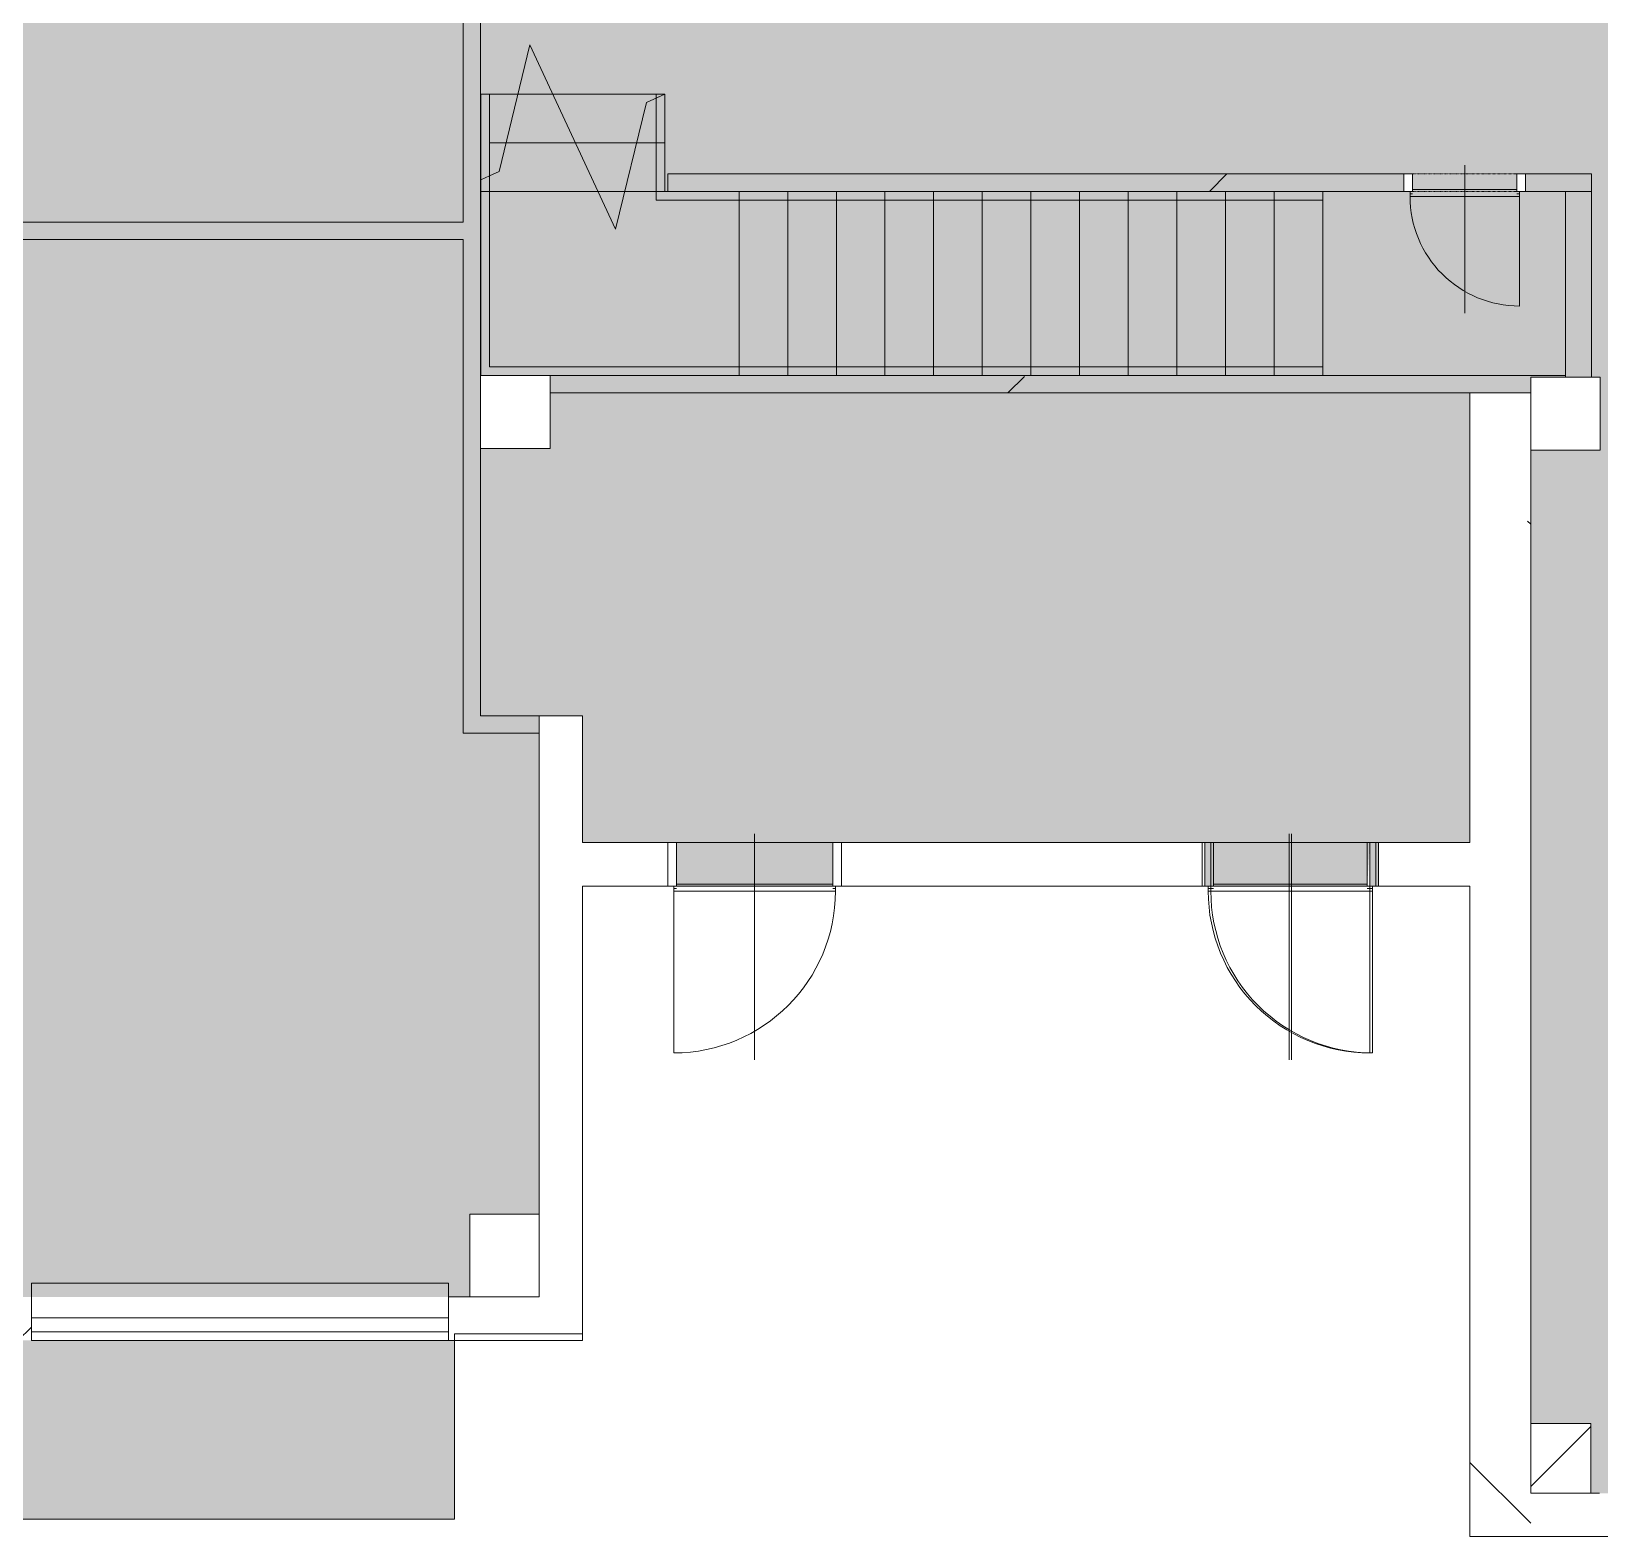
# Model space of a CAD drawing. Header units: millimetres. Extents: x 46521 to 258066, y -45352 to 20466.
# Drawn here: x 142718 to 151742, y -29063 to -20402 of the extents above; entities that cross this region are included whole.
import ezdxf

# ---------------------------------------------------------------- set-up
doc = ezdxf.new("R2010")
doc.units = ezdxf.units.MM
doc.linetypes.add('Čerchovaná se dvěma tečkami', pattern=[2.59, 1, -0.53, 0, -0.53, 0, -0.53])
for name, color, linetype, lineweight in [('A-DETL-GENF', 92, 'Continuous', 13), ('A-DETL-THIN', 151, 'Continuous', 13), ('A-DOOR', 31, 'Continuous', 13), ('A-DOOR-FRAM', 31, 'Continuous', 25), ('A-FLOR-HRAL', 11, 'Continuous', 13), ('A-GENM', 13, 'Continuous', 13), ('A-GLAZ', 151, 'Continuous', 13), ('A-WALL', 113, 'Continuous', 13), ('A-WALL-PATT', 111, 'Continuous', 35), ('S-COLS', 52, 'Continuous', 13), ('S-STRS', 31, 'Continuous', 13), ('S-STRS-MBND', 31, 'Continuous', 13)]:
    doc.layers.add(name, color=color, linetype=linetype, lineweight=lineweight)
pattern_1 = [(45, (128393, 0), (-4242.6, 4242.6), [])]

# ---------------------------------------------------------------- blocks, each defined once
blk = doc.blocks.new('OKNO_2k_nadsvetlik - OKNO_2k_nadsvetlik 2400 x 1800-2039437-Mapka _ závislý 6')
at = {"layer": 'A-GLAZ', "lineweight": 9}
for p, q in [((-1200, 126), (1200, 126)), ((-1200, 75), (-1200, 126)), ((1200, 126), (1200, 75)), ((1200, 75), (-1200, 75)), ((-1200, 75), (1200, 75)), ((-1200, -5), (-1200, 75)), ((1200, 75), (1200, -5)), ((1200, -5), (-1200, -5))]:
    blk.add_line(p, q, dxfattribs=at)
blk = doc.blocks.new('parapet s nosem_vnitní - parapet s nosem_vnitní-1280305-Mapka _ závislý 6')
at = {"layer": 'A-GENM', "lineweight": 9}
for p, q in [((-1200, -190), (-1200, 0)), ((1200, 0), (1200, -190)), ((-1200, -190), (-1200, -200)), ((-1200, -200), (1200, -200)), ((-1200, -200), (1200, -200)), ((1200, -200), (1200, -190))]:
    blk.add_line(p, q, dxfattribs=at)
blk = doc.blocks.new('DVERE_1k_oblozka - DD03_01_600x1970_koupelna-1549500-Mapka _ závislý 6')
at = {"layer": 'A-DOOR', "lineweight": 9}
for p, q in [((0, -102.9), (0, 747.1)), ((-315, 47.1), (-315, 707.1)), ((-300, 47.1), (-350, 47.1)), ((-350, 47.1), (-350, -52.9)), ((315, 77.1), (-315, 77.1)), ((-315, 77.1), (-315, 62.1)), ((-315, 62.1), (-300, 62.1)), ((-300, -52.9), (-300, 47.1)), ((-300, 37.1), (300, 37.1)), ((205, 77.1), (-205, 77.1)), ((300, 62.1), (315, 62.1)), ((350, 47.1), (300, 47.1)), ((300, 47.1), (300, -52.9)), ((315, 62.1), (315, 77.1)), ((315, 77.1), (315, 47.1)), ((350, -52.9), (350, 47.1)), ((-350, -52.9), (-300, -52.9)), ((300, -52.9), (350, -52.9))]:
    blk.add_line(p, q, dxfattribs=at)
at = {"layer": 'A-DOOR', "linetype": 'Čerchovaná se dvěma tečkami', "lineweight": 9}
for p, q in [((-300, 47.1), (300, 47.1)), ((-300, -52.9), (300, -52.9))]:
    blk.add_line(p, q, dxfattribs=at)
at = {"layer": 'A-DOOR', "lineweight": 9}
blk.add_arc((-315, 77.1), 630, 360, 90, dxfattribs=at)
at = {"layer": 'A-DOOR-FRAM', "lineweight": 9}
for p, q in [((-300, 47.1), (-350, 47.1)), ((-300, -52.9), (-300, 47.1)), ((300, 47.1), (300, -52.9)), ((300, 47.1), (350, 47.1)), ((-350, -52.9), (-300, -52.9)), ((350, -52.9), (300, -52.9))]:
    blk.add_line(p, q, dxfattribs=at)
blk = doc.blocks.new('DVERE_1k_oblozka - DD03_01_900x1970-1570596-Mapka _ závislý 6')
at = {"layer": 'A-DOOR', "lineweight": 9}
for p, q in [((-500, 127.9), (-450, 127.9)), ((-500, -122.1), (-500, 127.9)), ((-450, 127.9), (-450, -122.1)), ((0, 177.9), (0, -1122.1)), ((450, 127.9), (500, 127.9)), ((450, -122.1), (450, 127.9)), ((500, 127.9), (500, -122.1)), ((-450, -122.1), (-500, -122.1)), ((-465, -122.1), (-465, -1082.1)), ((-465, -137.1), (-450, -137.1)), ((-465, -152.1), (-465, -137.1)), ((465, -152.1), (-465, -152.1)), ((-450, -112.1), (450, -112.1)), ((355, -152.1), (-355, -152.1)), ((500, -122.1), (450, -122.1)), ((450, -137.1), (465, -137.1)), ((465, -152.1), (465, -122.1)), ((465, -137.1), (465, -152.1))]:
    blk.add_line(p, q, dxfattribs=at)
at = {"layer": 'A-DOOR', "linetype": 'Čerchovaná se dvěma tečkami', "lineweight": 9}
for p, q in [((-450, 127.9), (450, 127.9)), ((-450, -122.1), (450, -122.1))]:
    blk.add_line(p, q, dxfattribs=at)
at = {"layer": 'A-DOOR', "lineweight": 9}
blk.add_arc((-465, -152.1), 930, 270, 0, dxfattribs=at)
at = {"layer": 'A-DOOR-FRAM', "lineweight": 9}
for p, q in [((-500, 127.9), (-450, 127.9)), ((-450, 127.9), (-450, -122.1)), ((450, -122.1), (450, 127.9)), ((500, 127.9), (450, 127.9)), ((-450, -122.1), (-500, -122.1)), ((450, -122.1), (500, -122.1))]:
    blk.add_line(p, q, dxfattribs=at)
blk = doc.blocks.new('DVERE_1k_oblozka - DD03_01_900x1970-1570682-Mapka _ závislý 6')
at = {"layer": 'A-DOOR', "lineweight": 9}
h = blk.add_hatch(color=41, dxfattribs=at)
h.paths.add_polyline_path([(-500, 122.1), (-500, -127.9), (-450, -127.9), (-450, 122.1)])
h.paths.add_polyline_path([(450, 122.1), (450, -127.9), (500, -127.9), (500, 122.1)])
at = {"layer": 'A-DOOR', "color": 51, "lineweight": 9}
for p, q in [((0, -177.9), (0, 1122.1)), ((-465, 122.1), (-465, 1082.1)), ((-450, 122.1), (-500, 122.1)), ((-500, 122.1), (-500, -127.9)), ((-450, -127.9), (-450, 122.1)), ((355, 152.1), (-355, 152.1)), ((500, 122.1), (450, 122.1)), ((450, 122.1), (450, -127.9)), ((465, 152.1), (465, 122.1)), ((500, -127.9), (500, 122.1)), ((-500, -127.9), (-450, -127.9)), ((450, -127.9), (500, -127.9))]:
    blk.add_line(p, q, dxfattribs=at)
at = {"layer": 'A-DOOR', "color": 60, "lineweight": 9}
for p, q in [((465, 152.1), (-465, 152.1)), ((-465, 152.1), (-465, 137.1)), ((-465, 137.1), (-450, 137.1)), ((-437, 112.1), (450, 112.1)), ((450, 137.1), (465, 137.1)), ((465, 137.1), (465, 152.1))]:
    blk.add_line(p, q, dxfattribs=at)
at = {"layer": 'A-DOOR', "color": 51, "linetype": 'Čerchovaná se dvěma tečkami', "lineweight": 9}
for p, q in [((-450, 122.1), (450, 122.1)), ((-450, -127.9), (450, -127.9))]:
    blk.add_line(p, q, dxfattribs=at)
at = {"layer": 'A-DOOR', "color": 51, "lineweight": 9}
blk.add_arc((-465, 152.1), 930, 360, 90, dxfattribs=at)
at = {"layer": 'A-DOOR-FRAM', "color": 60, "lineweight": 9}
for p, q in [((-450, 122.1), (-500, 122.1)), ((-450, -127.9), (-450, 122.1)), ((450, 122.1), (450, -127.9)), ((450, 122.1), (500, 122.1)), ((-500, -127.9), (-450, -127.9)), ((500, -127.9), (450, -127.9))]:
    blk.add_line(p, q, dxfattribs=at)
blk = doc.blocks.new('Typ horního madla - Horní madlo_Vnitřní_-1833894-Mapka _ závislý 6')
at = {"layer": 'A-FLOR-HRAL', "lineweight": 9}
for p, q in [((16959.7, -20762.5), (16909.7, -20762.5)), ((16909.7, -20762.5), (16909.7, -21256.6)), ((16959.7, -20762.5), (16959.7, -21233.3)), ((16909.7, -21256.6), (16959.7, -21233.3)), ((16909.7, -21256.6), (16909.7, -21322.5)), ((16959.7, -21233.3), (16959.7, -21322.5)), ((16909.7, -21322.5), (16909.7, -22382.1)), ((16959.7, -21322.5), (16959.7, -22332.1)), ((16959.7, -22332.1), (18116.5, -22332.1)), ((18116.5, -22332.1), (21756.5, -22332.1)), ((21756.5, -22332.1), (21756.5, -22382.1)), ((16909.7, -22382.1), (18116.5, -22382.1)), ((18116.5, -22382.1), (21756.5, -22382.1))]:
    blk.add_line(p, q, dxfattribs=at)
blk = doc.blocks.new('Typ horního madla - Horní madlo_Vnitřní_-1833909-Mapka _ závislý 6')
at = {"layer": 'A-FLOR-HRAL', "lineweight": 9}
for p, q in [((17968.9, -20762.5), (17918.9, -20762.5)), ((17918.9, -20762.5), (17918.9, -20786)), ((17918.9, -20786), (17968.9, -20762.7)), ((17918.9, -20786), (17918.9, -21247.9)), ((17968.9, -20762.5), (17968.9, -20762.7)), ((17968.9, -20762.7), (17968.9, -21247.9)), ((17918.9, -21247.9), (17918.9, -21372.9)), ((17968.9, -21247.9), (17968.9, -21322.9)), ((17918.9, -21372.9), (18116.5, -21372.9)), ((17968.9, -21322.9), (18116.5, -21322.9)), ((18116.5, -21322.9), (21756.5, -21322.9)), ((18116.5, -21372.9), (21756.5, -21372.9)), ((21756.5, -21322.9), (21756.5, -21372.9))]:
    blk.add_line(p, q, dxfattribs=at)
blk = doc.blocks.new('DVERE_1k_oblozka - DD03_01_900x1970-V126-Mapka _ závislý 6')
at = {"layer": 'A-DOOR', "lineweight": 9}
for p, q in [((0, -177.9), (0, 1122.1)), ((-465, 122.1), (-465, 1082.1)), ((-450, 122.1), (-500, 122.1)), ((-500, 122.1), (-500, -127.9)), ((465, 152.1), (-465, 152.1)), ((-465, 152.1), (-465, 137.1)), ((-465, 137.1), (-450, 137.1)), ((-450, -127.9), (-450, 122.1)), ((-450, 112.1), (437, 112.1)), ((355, 152.1), (-355, 152.1)), ((450, 137.1), (465, 137.1)), ((500, 122.1), (450, 122.1)), ((450, 122.1), (450, -127.9)), ((465, 137.1), (465, 152.1)), ((465, 152.1), (465, 122.1)), ((500, -127.9), (500, 122.1)), ((-500, -127.9), (-450, -127.9)), ((450, -127.9), (500, -127.9))]:
    blk.add_line(p, q, dxfattribs=at)
at = {"layer": 'A-DOOR', "linetype": 'Čerchovaná se dvěma tečkami', "lineweight": 9}
for p, q in [((-450, 122.1), (450, 122.1)), ((-450, -127.9), (450, -127.9))]:
    blk.add_line(p, q, dxfattribs=at)
at = {"layer": 'A-DOOR', "lineweight": 9}
blk.add_arc((-465, 152.1), 930, 360, 90, dxfattribs=at)
at = {"layer": 'A-DOOR-FRAM', "lineweight": 9}
for p, q in [((-450, 122.1), (-500, 122.1)), ((-450, -127.9), (-450, 122.1)), ((450, 122.1), (450, -127.9)), ((450, 122.1), (500, 122.1)), ((-500, -127.9), (-450, -127.9)), ((500, -127.9), (450, -127.9))]:
    blk.add_line(p, q, dxfattribs=at)
blk = doc.blocks.new('Betonový pravoúhlý sloup - 400 x 420mm-2270511-Mapka _ závislý 6')
at = {"layer": 'S-COLS', "lineweight": 9}
h = blk.add_hatch(dxfattribs=at)
h.set_pattern_fill('FP_129', color=256, style=0, pattern_type=2)
h.set_pattern_definition([(45, (-23152, 22603), (-7184.2, 7184.2), []), (45, (-20279, 22603), (-7184.2, 7184.2), []), (45, (-14531, 22603), (-4310.5, 10058), [4064, -2032, 67, -1965])])
h.paths.add_polyline_path([(-200, -210), (200, -210), (200, 210), (-200, 210)])
for p, q in [((200, 210), (-200, 210)), ((-200, 210), (-200, -210)), ((200, -210), (200, 210)), ((-200, -210), (200, -210))]:
    blk.add_line(p, q, dxfattribs=at)

msp = doc.modelspace()

# ---------------------------------------------------------------- hatches: boundary and pattern name
at = {"layer": 'A-DETL-GENF', "lineweight": 9}
h = msp.add_hatch(color=1, dxfattribs=at)
h.paths.add_polyline_path([(127107.9, -28962.3), (127107.9, -27933.8), (126937.9, -27933.8), (126937.9, -28962.3)])
h.paths.add_polyline_path([(139462.9, -28962.3), (139462.9, -27933.8), (133202.9, -27933.8), (133202.9, -27115.5), (133342.9, -27115.5), (133342.9, -26157.5), (127187.9, -26157.5), (127187.9, -27300), (127642.9, -27300), (127642.9, -27933.8), (127357.9, -27933.8), (127357.9, -28962.3), (135504.5, -28962.3)])
h.paths.add_polyline_path([(139762.9, -28962.3), (145152.6, -28962.3), (145152.6, -27933.8), (139762.9, -27933.8), (139762.9, -28329.9)])
h.paths.add_polyline_path([(173435.4, -17205.8), (173435.4, -17200.8), (173135.4, -17205.8)])
h.paths.add_polyline_path([(170427.4, -17205.8), (169617.8, -17205.8), (169617.8, -17625.8), (169217.8, -17625.8), (169217.8, -17205.8), (167472.8, -17205.8), (167472.8, -16585.8), (167872.8, -16585.8), (167872.8, -16955.8), (170505.4, -16955.8), (170505.4, -16555.8), (170905.4, -16555.8), (170890.2, -16979.2), (170747.4, -17200.8), (170427.4, -17200.8)])
h.paths.add_polyline_path([(170747.4, -17205.8), (170747.4, -17520.8), (170427.4, -17520.8), (170427.4, -17205.8), (170505.4, -17205.8)])
h.paths.add_polyline_path([(162207, -28812.5), (163236.6, -28812.5), (163236.6, -28514.7), (163336.6, -28514.7), (163336.6, -27156.7), (169656.9, -27156.7), (169656.9, -22765.8), (169241.9, -22765.8), (169241.9, -22732.3), (169152.2, -22732.3), (169152.2, -22382.3), (169656.9, -22365.8), (169656.9, -19232.3), (169906.9, -19249.4), (169906.9, -19829.6), (171996.9, -19829.6), (171996.9, -19579.6), (172046.9, -19579.6), (172046.9, -19829.6), (172846.9, -19829.6), (172846.9, -19579.6), (172896.9, -19579.6), (172896.9, -19829.6), (177130.4, -19829.6), (177130.4, -17205.8), (176182.9, -17205.8), (176182.9, -17500.8), (175882.9, -17500.8), (175882.9, -17205.8), (173435.4, -17205.8), (173435.4, -17500.8), (173135.4, -17500.8), (173135.4, -17205.8), (170750.5, -17200.8), (170905.4, -16955.8), (176480.4, -16955.8), (176480.4, -16583.6), (176880.4, -16583.6), (176880.4, -10920.5), (176480.4, -10920.5), (176480.4, -10523.2), (170893.4, -10563.9), (170893.4, -10951), (170476, -10951.7), (170473.4, -10563.9), (170322.6, -10561), (170321.4, -10384.9), (169221.4, -10392.4), (169221.4, -10572.4), (167152.6, -10577.1), (167151.4, -10406.4), (167101.3, -10392.4), (167101, -10372.1), (165451.2, -10372.1), (165451, -10417.9), (165401.5, -10418.2), (165402.7, -10598.2), (161880.4, -10622.1), (161880.4, -11022.1), (161480.4, -11022.1), (161480.4, -16631.1), (161900.4, -16631.1), (161900.4, -17172.1), (161480.4, -17172.1), (161480.4, -17584.7), (157672.2, -17584.7), (157672.2, -17934.7), (157172.2, -17934.7), (157172.2, -17584.7), (152003.6, -17584.7), (152003.6, -18004.7), (151603.6, -18004.7), (151603.6, -16843.3), (151203.6, -16829.6), (151203.6, -16443.3), (151603.6, -16443.3), (151603.6, -12505.8), (151936.8, -12485), (151953.6, -12480.8), (151953.6, -17334.7), (152018.6, -17334.7), (152018.6, -4240.9), (151953.6, -4240.9), (151936.8, -11622.4), (151853.6, -11605.8), (151603.6, -11605.8), (151603.6, -10845.8), (151268.6, -10845.8), (151268.6, -10445.8), (151603.6, -10445.8), (151603.6, -4686.1), (151268.6, -4686.1), (151268.6, -4286.1), (151603.6, -4286.1), (151603.6, -4240.9), (145196, -4240.9), (145196, -4286.1), (145521, -4286.1), (145521, -4686.1), (145196, -4686.1), (145196, -10445.8), (145521, -10445.8), (145521, -10845.8), (145196, -10845.8), (145196, -16143.3), (145620.7, -16143.3), (145620.7, -16843.3), (145220.7, -16843.3), (145220.7, -16443.3), (139625.4, -16443.3), (139612.6, -16843.3), (139225.4, -16843.3), (139225.4, -16443.3), (133650.4, -16443.3), (133650.4, -16143.3), (134486.1, -16140.2), (134486.1, -15478.3), (134826.1, -15478.3), (134826.1, -9908.2), (134416.1, -9908.2), (134416.1, -9358.2), (134826.1, -9358.2), (134826.1, -6966.2), (134396.1, -6966.2), (134396.1, -6451.2), (134826.1, -6451.2), (134826.1, -886.8), (134293.3, -886.8), (134293.3, -431.8), (128841.1, -431.8), (128841.1, -871.8), (128406.1, -890.9), (128406.1, -6443.2), (128826.1, -6443.2), (128826.1, -6963.2), (128406.1, -6963.2), (128406.1, -9340.2), (128841.1, -9340.2), (128841.1, -9908.2), (128406.1, -9908.2), (128406.1, -14351.8), (128051.1, -14357.8), (128051.1, -15446.9), (128075.1, -15451.8), (128076.1, -15451.8), (128861.1, -15451.8), (128861.1, -16130), (131154.2, -16130), (131154.2, -15402.4), (131609.2, -15402.4), (131609.2, -16140), (131699.2, -16143.3), (131699.2, -16430), (127602.9, -16430), (127602.9, -16830), (127187.9, -16830), (127187.9, -21265), (127602.9, -21265), (127602.9, -21665), (127187.9, -21665), (127207.5, -25857.5), (133642.9, -25857.5), (133642.9, -27683.8), (139242.9, -27683.8), (139242.9, -27206.6), (139642.9, -27206.6), (139642.9, -27683.8), (145239.7, -27683.8), (145239.7, -27206.6), (145639.7, -27206.6), (145639.7, -24339.4), (145889.7, -24339.4), (145889.7, -25069.4), (146429.7, -25069.4), (146429.7, -25319.4), (147329.7, -25319.4), (147329.7, -25069.4), (149519.7, -25069.4), (149519.7, -25319.4), (150404.7, -25319.4), (150419.7, -25069.4), (150995.8, -25069.4), (150995.8, -22482.5), (151345.8, -22482.5), (151345.8, -22392.5), (151745.8, -22392.5), (151745.8, -22812.5), (151345.8, -22812.5), (151345.8, -28412.5), (151690.8, -28412.5), (151690.8, -28812.5), (157242, -28812.5), (157242, -28417.5), (157642, -28417.5), (157642, -28812.5), (160236.6, -28812.5)])
h.paths.add_polyline_path([(160236.6, -24342.5), (160136.6, -24342.5), (160153, -24292.5), (160236.6, -24292.5)])
h.paths.add_polyline_path([(139542.9, -24274.3), (139542.9, -24224.3), (139642.9, -24224.3), (139642.9, -24274.3)])
h.paths.add_polyline_path([(160236.6, -23492.5), (160136.6, -23492.5), (160153, -23442.5), (160236.6, -23442.5)])
h.paths.add_polyline_path([(139642.9, -23424.3), (139542.9, -23424.3), (139542.9, -23374.3), (139642.9, -23374.3)])
h.paths.add_polyline_path([(152739.7, -22812.5), (152739.7, -22712.5), (152789.7, -22712.5), (152789.7, -22812.5)])
h.paths.add_polyline_path([(151939.7, -22812.5), (151889.7, -22812.5), (151889.7, -22712.5), (151939.7, -22712.5)])
h.paths.add_polyline_path([(155509.7, -22812.5), (155509.7, -22712.5), (155559.7, -22712.5), (155559.7, -22812.5)])
h.paths.add_polyline_path([(158786.6, -22812.5), (158786.6, -22712.5), (158836.6, -22712.5), (158836.6, -22812.5)])
h.paths.add_polyline_path([(157986.6, -22812.5), (157936.6, -22812.5), (157936.6, -22712.5), (157986.6, -22712.5)])
h.paths.add_polyline_path([(156409.7, -22812.5), (156359.7, -22812.5), (156359.7, -22712.5), (156409.7, -22712.5)])
h.paths.add_polyline_path([(161206.6, -22812.5), (161156.6, -22812.5), (161156.6, -22712.5), (161206.6, -22712.5)])
h.paths.add_polyline_path([(160356.6, -22812.5), (160306.6, -22812.5), (160306.6, -22712.5), (160356.6, -22712.5)])
h.paths.add_polyline_path([(145604.9, -22802.5), (145302.6, -22802.5), (145302.6, -22382.5), (145702.6, -22382.5), (145702.6, -22802.5), (145639.7, -22802.5)])
h.paths.add_polyline_path([(163081.6, -22732.3), (163081.6, -22382.3), (163581.6, -22382.3), (163581.6, -22732.3)])
h.paths.add_polyline_path([(162184.1, -22719.8), (162184.1, -22544.8), (162409.1, -22544.8), (162409.1, -22719.8)])
h.paths.add_polyline_path([(157172.2, -22712.5), (157172.2, -22362.5), (157672.2, -22362.5), (157672.2, -22712.5)])
h.paths.add_polyline_path([(164715.8, -22532.3), (164665.8, -22532.3), (164665.8, -22382.3), (164715.8, -22382.3)])
h.paths.add_polyline_path([(163815.8, -22532.3), (163815.8, -22382.3), (163865.8, -22382.3), (163865.8, -22532.3)])
h.paths.add_polyline_path([(130392.2, -22425), (130292.2, -22425), (130292.2, -22375), (130392.2, -22375)])
h.paths.add_polyline_path([(133342.9, -21665), (133202.9, -21665), (133202.9, -21265), (133642.9, -21265), (133642.9, -21665), (133542.9, -21665)])
h.paths.add_polyline_path([(138994.1, -21599.6), (138944.1, -21599.6), (138944.1, -21499.6), (138994.1, -21519.5), (138994.1, -21562)])
h.paths.add_polyline_path([(138094.1, -21599.6), (138094.1, -21499.6), (138144.1, -21519.5), (138144.1, -21599.6)])
h.paths.add_polyline_path([(135914.1, -21599.6), (135864.1, -21599.6), (135864.1, -21499.6), (135914.1, -21519.5), (135914.1, -21562)])
h.paths.add_polyline_path([(135014.1, -21599.6), (135014.1, -21499.6), (135064.1, -21519.5), (135064.1, -21599.6)])
h.paths.add_polyline_path([(130392.2, -21575), (130292.2, -21575), (130292.2, -21525), (130392.2, -21525)])
h.paths.add_polyline_path([(139761.1, -21562), (139261.1, -21562), (139261.1, -21212), (139761.1, -21212), (139761.1, -21519.5)])
h.paths.add_polyline_path([(132892.9, -21415), (132842.9, -21415), (132842.9, -21265), (132892.9, -21265)])
h.paths.add_polyline_path([(132042.9, -21415), (131992.9, -21415), (131992.9, -21265), (132042.9, -21265)])
h.paths.add_polyline_path([(150615.8, -21322.5), (150615.8, -21222.5), (150665.8, -21222.5), (150665.8, -21322.5)])
h.paths.add_polyline_path([(151265.8, -21322.5), (151265.8, -21222.5), (151315.8, -21222.5), (151315.8, -21322.5)])
h.paths.add_polyline_path([(131699.2, -20900), (131549.2, -20900), (131549.2, -20850), (131699.2, -20850)])
h.paths.add_polyline_path([(160347.8, -20879.4), (160348.4, -20729.2), (160398.4, -20729.2), (160397.8, -20879.4), (160347.8, -20879.2)])
h.paths.add_polyline_path([(159397.8, -20875.6), (159398.4, -20725.4), (159448.4, -20725.4), (159447.8, -20875.6), (159397.8, -20875.4)])
h.paths.add_polyline_path([(156507, -20863.9), (156457, -20863.7), (156457.6, -20713.7), (156507.6, -20713.9), (156507, -20863.7)])
h.paths.add_polyline_path([(155557, -20860.1), (155507, -20859.9), (155507.6, -20709.9), (155557.6, -20710.1), (155557, -20859.9)])
h.paths.add_polyline_path([(154339.4, -20705.3), (154039.4, -20704.1), (154039.4, -19936.3), (154339.4, -19936.3), (154339.4, -20036.3)])
h.paths.add_polyline_path([(153176.7, -20237.4), (153126.7, -20235.7), (153130.2, -20135.8), (153180.2, -20137.5), (153176.8, -20235.7)])
h.paths.add_polyline_path([(152327.2, -20207.8), (152277.2, -20206), (152280.7, -20106.1), (152330.7, -20107.8), (152327.3, -20206)])
h.paths.add_polyline_path([(131549.2, -20050), (131549.2, -20000), (131699.2, -20000), (131699.2, -20050)])
h.paths.add_polyline_path([(136163.2, -19675.3), (136162.7, -19525.3), (136212.7, -19525.3), (136213.2, -19675.1)])
h.paths.add_polyline_path([(137013.2, -19672.1), (137012.7, -19522.1), (137062.7, -19522.1), (137063.2, -19671.9)])
h.paths.add_polyline_path([(140379.1, -19659.3), (140379.1, -19509.3), (140428.5, -19509.2), (140428.5, -19659.2)])
h.paths.add_polyline_path([(141229.1, -19656.1), (141229.1, -19506.1), (141278.5, -19505.9), (141278.5, -19655.9)])
h.paths.add_polyline_path([(142228.5, -19543.3), (141928.5, -19543.3), (141928.5, -19143.3), (142228.5, -19143.3), (142228.5, -19503.5)])
h.paths.add_polyline_path([(149124.7, -19336.3), (149124.7, -19286.3), (149224.7, -19286.3), (149224.7, -19336.3)])
h.paths.add_polyline_path([(168446.9, -19232.3), (168446.9, -19132.3), (168496.9, -19132.3), (168496.9, -19232.3)])
h.paths.add_polyline_path([(169346.9, -19232.3), (169296.9, -19232.3), (169296.9, -19132.3), (169346.9, -19132.3)])
h.paths.add_polyline_path([(144428.5, -19013.3), (144428.5, -18913.3), (144478.5, -18913.3), (144478.5, -19013.3)])
h.paths.add_polyline_path([(145400.5, -19013.3), (145400.5, -18913.3), (145450.5, -18913.3), (145450.5, -19013.3)])
h.paths.add_polyline_path([(143720.7, -19013.3), (143678.5, -19013.3), (143678.5, -18913.3), (143728.5, -18913.3), (143728.5, -19013.3)])
h.paths.add_polyline_path([(146300.5, -19013.3), (146250.5, -19013.3), (146250.5, -18913.3), (146300.5, -18913.3)])
h.paths.add_polyline_path([(150769.4, -18846.3), (150769.4, -18746.3), (150819.4, -18746.3), (150819.4, -18846.3)])
h.paths.add_polyline_path([(151469.4, -18846.3), (151419.4, -18846.3), (151419.4, -18746.3), (151469.4, -18746.3)])
h.paths.add_polyline_path([(149224.7, -18686.3), (149124.7, -18686.3), (149124.7, -18636.3), (149224.7, -18636.3)])
h.paths.add_polyline_path([(149893.6, -18186.3), (149593.6, -18186.3), (149593.6, -16779.6), (149893.6, -16779.6), (149893.6, -18114.3)])
h.paths.add_polyline_path([(163447, -17972.1), (163198.5, -17972.1), (163198.5, -17272.1), (163608.5, -17272.1), (163608.5, -17972.1)])
h.paths.add_polyline_path([(162258.5, -17272.1), (162258.5, -17172.1), (162308.5, -17172.1), (162308.5, -17272.1)])
h.paths.add_polyline_path([(163108.5, -17272.1), (163108.5, -17172.1), (163158.5, -17172.1), (163158.5, -17272.1)])
h.paths.add_polyline_path([(175882.9, -17205.8), (176189.6, -17200.8), (176182.9, -17200.8), (175882.9, -17200.8)])
h.paths.add_polyline_path([(133565.4, -16843.3), (133215.4, -16843.3), (133215.4, -16143.3), (133565.4, -16143.3), (133565.4, -16443.3)])
h.paths.add_polyline_path([(150250.1, -15761.9), (150250.1, -15711.9), (150350.1, -15711.9), (150350.1, -15761.9)])
h.paths.add_polyline_path([(147922.6, -15761.9), (147922.6, -15711.9), (148022.6, -15711.9), (148022.6, -15761.9)])
h.paths.add_polyline_path([(131709.1, -15384.9), (131609.1, -15384.9), (131609.2, -15334.9), (131709.1, -15334.9)])
h.paths.add_polyline_path([(148022.6, -15111.9), (147922.6, -15111.9), (147922.6, -15061.9), (148022.6, -15061.9)])
h.paths.add_polyline_path([(150350.1, -15111.9), (150250.1, -15111.9), (150250.1, -15061.9), (150350.1, -15061.9)])
h.paths.add_polyline_path([(148022.6, -14851.9), (147922.6, -14851.9), (147922.6, -14801.9), (148022.6, -14801.9)])
h.paths.add_polyline_path([(150250.1, -14750.1), (150250.1, -14700.1), (150350.1, -14709.1), (150350.1, -14750.1)])
h.paths.add_polyline_path([(131709.1, -14534.9), (131609.1, -14534.9), (131609.1, -14484.9), (131709.1, -14484.9)])
h.paths.add_polyline_path([(148022.6, -14201.9), (147922.6, -14201.9), (147922.6, -14151.9), (148022.6, -14151.9)])
h.paths.add_polyline_path([(150250.1, -14100.1), (150250.1, -14050.1), (150350.1, -14050.1), (150350.1, -14100.1)])
h.paths.add_polyline_path([(167322.8, -13752.1), (167322.8, -13702.1), (167472.8, -13702.1), (167472.8, -13752.1)])
h.paths.add_polyline_path([(167472.8, -12902.1), (167322.8, -12902.1), (167322.8, -12852.1), (167472.8, -12852.1)])
h.paths.add_polyline_path([(167592.8, -12689.7), (167592.8, -12589.7), (167642.3, -12589.4), (167642.3, -12689.4)])
h.paths.add_polyline_path([(168242.8, -12686.6), (168242.3, -12586.6), (168292.3, -12586.6), (168292.8, -12686.3)])
h.paths.add_polyline_path([(170807.1, -12047.2), (170806.7, -11997.2), (170906.7, -11997.2), (170893.4, -12046.4)])
h.paths.add_polyline_path([(149270.3, -11479.2), (149220.3, -11479.2), (149220.3, -11379.2), (149270.3, -11379.2)])
h.paths.add_polyline_path([(148420.3, -11479.2), (148370.3, -11479.2), (148370.3, -11379.2), (148420.3, -11379.2)])
h.paths.add_polyline_path([(170799.3, -11197.2), (170806.7, -11147.2), (170898.8, -11147.2), (170893.4, -11196.4), (170806.7, -11197.2)])
h.paths.add_polyline_path([(133006.1, -11177.1), (133006.1, -11127.1), (133105.9, -11126.7), (133103.2, -11176.7)])
h.paths.add_polyline_path([(167472.8, -10977.1), (167472.8, -10577.1), (167872.8, -10584.2), (167872.8, -10977.1)])
h.paths.add_polyline_path([(133003.2, -10327.1), (133003.2, -10277.1), (133103.1, -10276.7), (133103.1, -10326.7)])
h.paths.add_polyline_path([(132989.1, -6045), (132989.1, -5995), (133088.9, -5994.7), (133088.9, -6044.7)])
h.paths.add_polyline_path([(132986.3, -5195), (132986.3, -5145), (133086.1, -5144.7), (133086.1, -5194.7)])
h.paths.add_polyline_path([(134186.1, -3625), (134136.1, -3625), (134136.1, -3525), (134186.1, -3525)])
h.paths.add_polyline_path([(133286.1, -3625), (133286.1, -3525), (133336.1, -3525), (133336.1, -3625)])
at = {"layer": 'A-WALL-PATT', "lineweight": 9}
h = msp.add_hatch(dxfattribs=at)
h.set_pattern_fill('FP_36', color=256, style=0, pattern_type=2)
h.set_pattern_definition(pattern_1)
h.paths.add_polyline_path([(151695.8, -21322.5), (151695.8, -21222.5), (151315.8, -21222.5), (151315.8, -21322.5), (151545.8, -21322.5)])
h.paths.add_polyline_path([(150615.8, -21322.5), (150615.8, -21222.5), (146380.8, -21222.5), (146380.8, -21322.5), (147828.7, -21322.5)])
h = msp.add_hatch(dxfattribs=at)
h.set_pattern_fill('FP_36', color=256, style=0, pattern_type=2)
h.set_pattern_definition(pattern_1)
h.paths.add_polyline_path([(133642.9, -21599.6), (135014.1, -21599.6), (135014.1, -21499.6), (133642.9, -21519.5)])
h.paths.add_polyline_path([(142542.9, -21599.6), (145202.6, -21599.6), (145202.6, -21499.6), (139761.1, -21519.5), (139761.1, -21562), (139261.1, -21562), (139261.1, -21499.6), (138994.1, -21519.5), (138994.1, -21599.6), (142442.9, -21599.6)])
h.paths.add_polyline_path([(138094.1, -21599.6), (138094.1, -21499.6), (135914.1, -21519.5), (135914.1, -21599.6), (136742.9, -21599.6)])
h = msp.add_hatch(dxfattribs=at)
h.set_pattern_fill('FP_36', color=256, style=0, pattern_type=2)
h.set_pattern_definition(pattern_1)
h.paths.add_polyline_path([(151345.8, -22482.5), (151345.8, -22392.5), (145702.6, -22382.5), (145702.6, -22482.5), (150995.8, -22482.5)])
h = msp.add_hatch(dxfattribs=at)
h.set_pattern_fill('FP_50', color=256, angle=45, style=0, pattern_type=2)
h.set_pattern_definition([(315, (150996, -28646), (5747, 5747), []), (270, (153688, -37804), (5747.4, -5747.4), [1016, -10478.7]), (315, (153688, -38820), (5747.4, 5747.4), [1016, -7112]), (360, (154406.3, -39538.6), (5747.4, 5747.4), [1016, -10478.7]), (45, (155422, -39538.6), (-5747.4, 5747.4), [1016, -7112]), (270, (156141, -37804), (5747.4, -5747.4), [1016, -10478.7]), (315, (155422, -37086), (5747.4, 5747.4), [1016, -7112]), (360, (154406.3, -37086), (5747.4, 5747.4), [1016, -10478.7]), (45, (153688, -37804), (-5747.4, 5747.4), [1016, -7112]), (315, (157069.6, -40467), (5747.4, 5747.4), [2032, -6096])])
h.paths.add_polyline_path([(151345.8, -29062.5), (151345.8, -22482.5), (150995.8, -22482.5), (150995.8, -29062.5)])
h = msp.add_hatch(dxfattribs=at)
h.set_pattern_fill('FP_47', color=256, angle=45, style=0, pattern_type=2)
h.set_pattern_definition([(315, (145640, -28885), (5747, 5747), []), (270, (148332, -38043), (5747.4, -5747.4), [1016, -10478.7]), (315, (148332, -39059), (5747.4, 5747.4), [1016, -7112]), (360, (149050, -39777.6), (5747.4, 5747.4), [1016, -10478.7]), (45, (150066, -39778), (-5747.4, 5747.4), [1016, -7112]), (270, (150784.7, -38043), (5747.4, -5747.4), [1016, -10478.7]), (315, (150066, -37325), (5747.4, 5747.4), [1016, -7112]), (360, (149050, -37325), (5747.4, 5747.4), [1016, -10478.7]), (45, (148332, -38043), (-5747.4, 5747.4), [1016, -7112]), (315, (151713.5, -40706.5), (5747.4, 5747.4), [2032, -6096])])
h.paths.add_polyline_path([(145639.7, -27683.8), (145889.7, -27683.8), (145889.7, -24339.4), (145639.7, -24339.4), (145639.7, -26059.8)])
h = msp.add_hatch(dxfattribs=at)
h.set_pattern_fill('FP_71', color=256, angle=45, style=0, pattern_type=2)
h.set_pattern_definition([(45, (151316.4, -25319), (-5747, 5747), []), (360, (160474.3, -22627), (5747.4, 5747.4), [1016, -10478.7]), (45, (161490, -22627), (-5747.4, 5747.4), [1016, -7112]), (90, (162209, -21909), (-5747.4, 5747.4), [1016, -10478.7]), (135, (162209, -20893), (-5747.4, -5747.4), [1016, -7112]), (360, (160474.3, -20174.4), (5747.4, 5747.4), [1016, -10478.7]), (45, (159756, -20893), (-5747.4, 5747.4), [1016, -7112]), (90, (159756, -21909), (-5747.4, 5747.4), [1016, -10478.7]), (135, (160474, -22627), (-5747.4, -5747.4), [1016, -7112]), (45, (163138, -19245.5), (-5747.4, 5747.4), [2032, -6096])])
h.paths.add_polyline_path([(150469.7, -25319.4), (150995.8, -25319.4), (150995.8, -25069.4), (150469.7, -25069.4)])
h.paths.add_polyline_path([(146379.7, -25319.4), (146379.7, -25069.4), (145889.7, -25069.4), (145889.7, -25319.4)])
h.paths.add_polyline_path([(147828.7, -25319.4), (149454.7, -25319.4), (149454.7, -25069.4), (147379.7, -25069.4), (147379.7, -25319.4)])
h = msp.add_hatch(dxfattribs=at)
h.set_pattern_fill('FP_41', color=256, angle=45, style=0, pattern_type=2)
h.set_pattern_definition([(45, (128393, 0), (-7184.2, 7184.2), []), (45, (131267, -3e-12), (-7184.2, 7184.2), []), (45, (137014, -7e-12), (-4310.5, 10058), [4064, -2032, 67.1, -1964.9])])
h.paths.add_polyline_path([(145239.7, -27683.8), (145639.7, -27683.8), (145639.7, -27206.6), (145239.7, -27206.6)])
h = msp.add_hatch(dxfattribs=at)
h.set_pattern_fill('FP_45', color=256, angle=45, style=0, pattern_type=2)
h.set_pattern_definition([(45, (142640, -27934), (-5747, 5747), []), (3e-13, (151798, -25241.7), (5747.4, 5747.4), [1016, -10478.7]), (45, (152814, -25242), (-5747.4, 5747.4), [1016, -7112]), (90, (153532.3, -24523), (-5747.4, 5747.4), [1016, -10478.7]), (135, (153532, -23507), (-5747.4, -5747.4), [1016, -7112]), (3e-13, (151798, -22789), (5747.4, 5747.4), [1016, -10478.7]), (45, (151079.5, -23507), (-5747.4, 5747.4), [1016, -7112]), (90, (151079.5, -24523), (-5747.4, 5747.4), [1016, -10478.7]), (135, (151798, -25242), (-5747.4, -5747.4), [1016, -7112]), (45, (154461, -21860), (-5747.4, 5747.4), [2032, -6096])])
h.paths.add_polyline_path([(139462.9, -27933.8), (139762.9, -27933.8), (139762.9, -27683.8), (139165.7, -27683.8), (139165.7, -27933.8), (139242.9, -27933.8)])
h.paths.add_polyline_path([(145889.7, -27933.8), (145889.7, -27683.8), (145117.5, -27683.8), (145117.5, -27933.8), (145639.7, -27933.8)])
h.paths.add_polyline_path([(133642.9, -27933.8), (133765.7, -27923.6), (133765.7, -27683.8), (133642.9, -27683.8), (133642.9, -27883.8)])
h.paths.add_polyline_path([(136165.7, -27933.8), (136765.7, -27933.8), (136742.9, -27683.8), (136165.7, -27683.8), (136165.7, -27883.8)])
h.paths.add_polyline_path([(142717.5, -27933.8), (142717.5, -27683.8), (142162.9, -27683.8), (142162.9, -27933.8), (142542.9, -27933.8)])
h = msp.add_hatch(dxfattribs=at)
h.set_pattern_fill('FP_75', color=256, angle=45, style=0, pattern_type=2)
h.set_pattern_definition([(45, (128393, 0), (-7184.2, 7184.2), []), (45, (131267, -3e-12), (-7184.2, 7184.2), []), (45, (137014, -8e-12), (-4310.5, 10058), [4064, -2032, 67.1, -1964.9])])
h.paths.add_polyline_path([(151345.8, -28412.5), (151345.8, -28812.5), (151690.8, -28812.5), (151690.8, -28412.5)])
h = msp.add_hatch(dxfattribs=at)
h.set_pattern_fill('FP_74', color=256, angle=45, style=0, pattern_type=2)
h.set_pattern_definition([(45, (160165, -29062.5), (-5747, 5747), []), (360, (169323, -26370.4), (5747.4, 5747.4), [1016, -10478.7]), (45, (170339, -26370), (-5747.4, 5747.4), [1016, -7112]), (90, (171057, -25652), (-5747.4, 5747.4), [1016, -10478.7]), (135, (171057, -24636), (-5747.4, -5747.4), [1016, -7112]), (360, (169323, -23917.5), (5747.4, 5747.4), [1016, -10478.7]), (45, (168604, -24636), (-5747.4, 5747.4), [1016, -7112]), (90, (168604.3, -25652), (-5747.4, 5747.4), [1016, -10478.7]), (135, (169323, -26370), (-5747.4, -5747.4), [1016, -7112]), (45, (171986, -22989), (-5747.4, 5747.4), [2032, -6096])])
h.paths.add_polyline_path([(151690.8, -29062.5), (151742, -29062.5), (151742, -28812.5), (151345.8, -28812.5), (151345.8, -29062.5)])
h.paths.add_polyline_path([(163236.6, -29062.5), (163236.6, -28812.5), (163072, -28812.5), (163072, -29062.5)])
h.paths.add_polyline_path([(157242, -29062.5), (157672, -29062.5), (157672, -28812.5), (157132, -28812.5), (157132, -29062.5)])
h.paths.add_polyline_path([(160072, -29062.5), (160672, -29062.5), (160672, -28812.5), (160072, -28827), (160072, -29012.5)])
h.paths.add_polyline_path([(154142, -29062.5), (154732, -29062.5), (154732, -28812.5), (154142, -28812.5), (154142, -29012.5)])
at = {"layer": 'S-COLS', "lineweight": 9}
h = msp.add_hatch(dxfattribs=at)
h.set_pattern_fill('FP_93', color=256, style=0, pattern_type=2)
h.set_pattern_definition([(45, (128393, 0), (-7184.2, 7184.2), []), (45, (131267, 0), (-7184.2, 7184.2), []), (45, (137014, 0), (-4310.5, 10058), [4064, -2032, 67, -1965])])
h.paths.add_polyline_path([(145302.6, -22802.5), (145702.6, -22802.5), (145702.6, -22382.5), (145302.6, -22382.5)])

# ---------------------------------------------------------------- linework, layer by layer
at = {"layer": 'A-DETL-THIN', "lineweight": 9}
for p, q in [((145889.7, -27896.6), (145889.7, -25319.4)), ((145889.7, -25319.4), (150995.8, -25319.4)), ((150995.8, -25319.4), (150995.8, -29062.5)), ((145152.6, -28962.3), (145152.6, -27896.6)), ((145152.6, -27896.6), (145889.7, -27896.6)), ((126937.9, -28962.3), (145152.6, -28962.3)), ((150995.8, -29062.5), (163586.6, -29062.5))]:
    msp.add_line(p, q, dxfattribs=at)
at = {"layer": 'A-WALL', "lineweight": 9}
for p, q in [((145202.6, -20299.4), (145202.6, -21499.6)), ((145302.6, -21042.5), (145302.6, -20299.4)), ((145302.6, -24339.4), (145302.6, -21256.8)), ((150615.8, -21222.5), (146380.8, -21222.5)), ((146380.8, -21222.5), (146380.8, -21322.5)), ((151695.8, -21222.5), (151315.8, -21222.5)), ((151695.8, -22392.5), (151695.8, -21222.5)), ((146380.8, -21322.5), (150615.8, -21322.5)), ((151315.8, -21322.5), (151695.8, -21322.5)), ((151545.8, -21322.5), (151545.8, -22392.5)), ((145202.6, -21499.6), (139761.1, -21499.6)), ((142542.9, -21599.6), (145202.6, -21599.6)), ((145202.6, -21599.6), (145202.6, -24439.4)), ((151545.8, -22382.5), (145702.6, -22382.5)), ((145702.6, -22382.5), (145702.6, -22482.5)), ((145702.6, -22482.5), (151345.8, -22482.5)), ((150995.8, -22482.5), (150995.8, -25069.4)), ((151345.8, -28812.5), (151345.8, -22812.5)), ((145889.7, -24339.4), (145302.6, -24339.4)), ((145639.7, -27683.8), (145639.7, -24339.4)), ((145889.7, -25069.4), (145889.7, -24339.4)), ((145202.6, -24439.4), (145639.7, -24439.4)), ((146379.7, -25069.4), (145889.7, -25069.4)), ((146429.7, -25069.4), (147329.7, -25069.4)), ((149454.7, -25069.4), (147379.7, -25069.4)), ((149519.7, -25069.4), (150404.7, -25069.4)), ((150995.8, -25069.4), (150469.7, -25069.4)), ((145889.7, -27933.8), (145889.7, -25319.4)), ((145889.7, -25319.4), (146379.7, -25319.4)), ((147379.7, -25319.4), (149454.7, -25319.4)), ((150469.7, -25319.4), (150995.8, -25319.4)), ((150995.8, -25319.4), (150995.8, -29062.5)), ((145639.7, -27206.6), (145239.7, -27206.6)), ((145239.7, -27206.6), (145239.7, -27683.8)), ((145117.5, -27683.8), (145639.7, -27683.8)), ((145117.5, -27933.8), (145889.7, -27933.8)), ((151690.8, -28412.5), (151345.8, -28412.5)), ((151690.8, -28812.5), (151690.8, -28412.5)), ((151345.8, -28812.5), (151742, -28812.5)), ((150995.8, -29062.5), (151742, -29062.5))]:
    msp.add_line(p, q, dxfattribs=at)
at = {"layer": 'S-COLS', "lineweight": 9}
for p, q in [((145702.6, -22382.5), (145302.6, -22382.5)), ((145302.6, -22382.5), (145302.6, -22802.5)), ((145702.6, -22802.5), (145702.6, -22382.5)), ((145302.6, -22802.5), (145702.6, -22802.5))]:
    msp.add_line(p, q, dxfattribs=at)
at = {"layer": 'S-STRS', "lineweight": 9}
for p, q in [((145516.7, -20762.5), (145353, -20762.5)), ((145516.7, -20762.5), (145353, -20762.5)), ((146362.6, -20762.5), (145717.4, -20762.5)), ((146362.6, -20762.5), (145717.4, -20762.5)), ((145302.6, -21042.5), (145302.6, -21256.8)), ((145448.7, -21042.5), (145353, -21042.5)), ((145448.7, -21042.5), (145353, -21042.5)), ((146200.6, -21042.5), (145847.9, -21042.5)), ((146200.6, -21042.5), (145847.9, -21042.5)), ((146132.5, -21322.5), (145978.5, -21322.5)), ((146132.5, -21322.5), (145978.5, -21322.5))]:
    msp.add_line(p, q, dxfattribs=at)
at = {"layer": 'S-STRS-MBND', "lineweight": 9}
for p, q in [((145408.6, -21207.4), (145585.5, -20479.6)), ((145585.5, -20479.6), (146079.8, -21539.6)), ((145717.4, -20762.5), (145516.7, -20762.5)), ((145717.4, -20762.5), (145516.7, -20762.5)), ((146079.8, -21539.6), (146256.6, -20811.9)), ((146256.6, -20811.9), (146362.6, -20762.5)), ((146362.6, -20762.5), (146362.6, -21322.5)), ((145847.9, -21042.5), (145448.7, -21042.5)), ((145847.9, -21042.5), (145448.7, -21042.5)), ((146362.6, -21042.5), (146200.6, -21042.5)), ((146362.6, -21042.5), (146200.6, -21042.5)), ((145353, -21233.3), (145408.6, -21207.4)), ((145302.6, -21256.8), (145302.6, -21322.5)), ((145302.6, -21322.5), (145302.6, -22382.5)), ((145978.5, -21322.5), (145302.6, -21322.5)), ((145978.5, -21322.5), (145302.6, -21322.5)), ((146362.6, -21322.5), (146132.5, -21322.5)), ((146362.6, -21322.5), (146132.5, -21322.5)), ((146789.7, -21322.5), (146362.6, -21322.5)), ((146789.7, -21322.5), (146789.7, -22382.5)), ((146789.7, -21322.5), (150149.7, -21322.5)), ((146789.7, -21322.5), (146789.7, -22382.5)), ((147069.7, -21322.5), (147069.7, -22382.5)), ((147069.7, -21322.5), (147069.7, -22382.5)), ((147349.7, -21322.5), (147349.7, -22382.5)), ((147349.7, -21322.5), (147349.7, -22382.5)), ((147629.7, -21322.5), (147629.7, -22382.5)), ((147629.7, -21322.5), (147629.7, -22382.5)), ((147909.7, -21322.5), (147909.7, -22382.5)), ((147909.7, -21322.5), (147909.7, -22382.5)), ((148189.7, -21322.5), (148189.7, -22382.5)), ((148189.7, -21322.5), (148189.7, -22382.5)), ((148469.7, -21322.5), (148469.7, -22382.5)), ((148469.7, -21322.5), (148469.7, -22382.5)), ((148749.7, -21322.5), (148749.7, -22382.5)), ((148749.7, -21322.5), (148749.7, -22382.5)), ((149029.7, -21322.5), (149029.7, -22382.5)), ((149029.7, -21322.5), (149029.7, -22382.5)), ((149309.7, -21322.5), (149309.7, -22382.5)), ((149309.7, -21322.5), (149309.7, -22382.5)), ((149589.7, -21322.5), (149589.7, -22382.5)), ((149589.7, -21322.5), (149589.7, -22382.5)), ((149869.7, -21322.5), (149869.7, -22382.5)), ((149869.7, -21322.5), (149869.7, -22382.5)), ((150149.7, -21322.5), (150149.7, -22382.5)), ((145302.6, -22382.5), (146789.7, -22382.5)), ((146789.7, -22382.5), (150149.7, -22382.5))]:
    msp.add_line(p, q, dxfattribs=at)

# ---------------------------------------------------------------- block references
at = {"layer": 'A-DOOR', "lineweight": 9, "rotation": 180}
for name, p in [('DVERE_1k_oblozka - DD03_01_600x1970_koupelna-1549500-Mapka _ závislý 6', (150965.8, -21275.4)), ('DVERE_1k_oblozka - DD03_01_900x1970-V126-Mapka _ závislý 6', (149954.7, -25197.2))]:
    msp.add_blockref(name, p, dxfattribs=at)
at = {"layer": 'A-DOOR', "lineweight": 9}
msp.add_blockref('DVERE_1k_oblozka - DD03_01_900x1970-1570596-Mapka _ závislý 6', (146879.7, -25197.2), dxfattribs=at)
at = {"layer": 'A-DOOR', "color": 51, "lineweight": 9, "rotation": 180}
msp.add_blockref('DVERE_1k_oblozka - DD03_01_900x1970-1570682-Mapka _ závislý 6', (149969.7, -25197.2), dxfattribs=at)
at = {"layer": 'A-FLOR-HRAL', "lineweight": 9}
for name in ['Typ horního madla - Horní madlo_Vnitřní_-1833894-Mapka _ závislý 6', 'Typ horního madla - Horní madlo_Vnitřní_-1833909-Mapka _ závislý 6']:
    msp.add_blockref(name, (128393.3, 0), dxfattribs=at)
at = {"layer": 'A-GENM', "lineweight": 9, "rotation": 180}
msp.add_blockref('parapet s nosem_vnitní - parapet s nosem_vnitní-1280305-Mapka _ závislý 6', (143917.5, -27803.8), dxfattribs=at)
at = {"layer": 'A-GLAZ', "lineweight": 9, "rotation": 180}
msp.add_blockref('OKNO_2k_nadsvetlik - OKNO_2k_nadsvetlik 2400 x 1800-2039437-Mapka _ závislý 6', (143917.5, -27808.8), dxfattribs=at)
at = {"layer": 'S-COLS', "lineweight": 9}
msp.add_blockref('Betonový pravoúhlý sloup - 400 x 420mm-2270511-Mapka _ závislý 6', (151545.8, -22602.5), dxfattribs=at)

doc.saveas('drawing.dxf')
